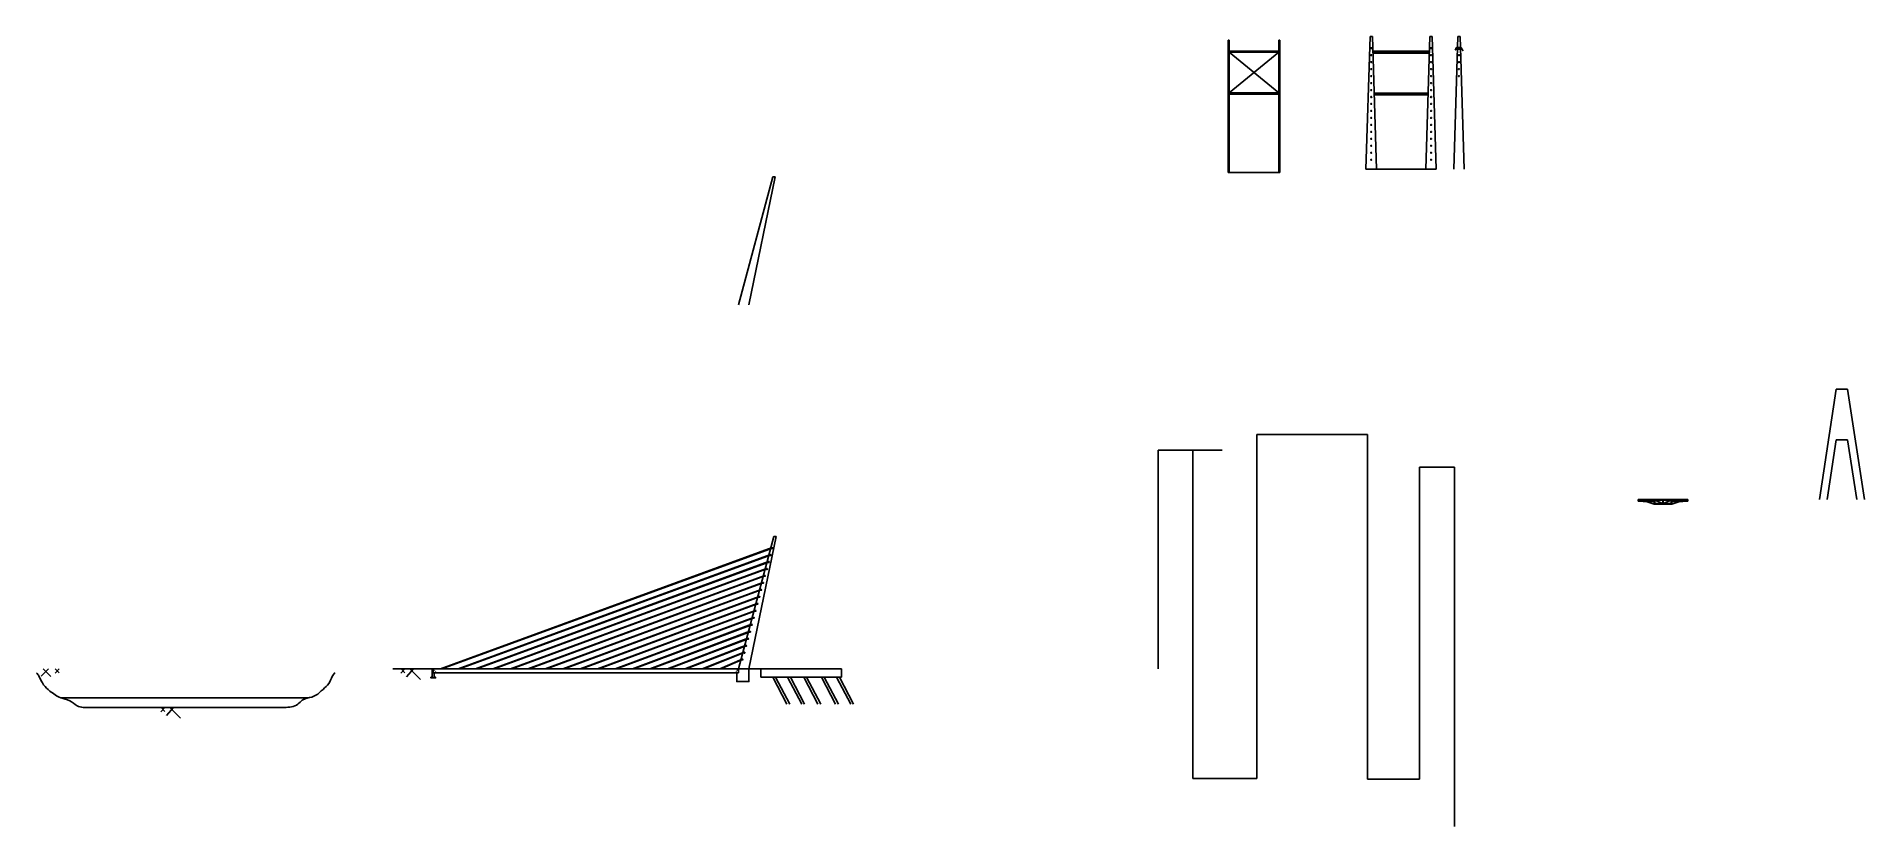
# Model space of a CAD drawing. Header units: feet. Extents: x 10 to 620286, y 10 to 604899.
# Drawn here: x 582543 to 620286, y 588587 to 604899 of the extents above; entities outside this region: 1.
import ezdxf

# ---------------------------------------------------------------- set-up
doc = ezdxf.new("R2010")
doc.units = ezdxf.units.FT
doc.header["$MEASUREMENT"] = 0
doc.linetypes.add('ACAD_ISO03W100', pattern=[30, 12, -18])
doc.linetypes.add('HIDDEN', pattern=[0.375, 0.25, -0.125])
pattern_1 = [(45, (0, 0), (-0.088388347648, 0.088388347648), [])]
pattern_2 = [(45, (48, -1e-10), (-0.088388347648, 0.088388347648), [])]

msp = doc.modelspace()

# ---------------------------------------------------------------- hatches: boundary and pattern name
h = msp.add_hatch()
h.set_pattern_fill('ANSI31', color=256)
h.set_pattern_definition(pattern_1)
h.paths.add_polyline_path([(615952, 595326), (615947, 595326), (615947, 595261), (615952, 595261)])
h = msp.add_hatch()
h.set_pattern_fill('ANSI31', color=256)
h.set_pattern_definition(pattern_1)
h.paths.add_polyline_path([(615971, 595250), (615971, 595244), (616122, 595244), (616122, 595250)])
h = msp.add_hatch()
h.set_pattern_fill('ANSI31', color=256)
h.set_pattern_definition(pattern_2)
h.paths.add_polyline_path([(616133, 595250), (616133, 595244), (616283, 595244), (616283, 595250)])
h = msp.add_hatch()
h.set_pattern_fill('ANSI31', color=256)
h.set_pattern_definition(pattern_2)
h.paths.add_polyline_path([(616303, 595261), (616307, 595261), (616307, 595326), (616303, 595326)])

# ---------------------------------------------------------------- linework, layer by layer
for p, q in [((607172, 604827), (607148, 604827)), ((607148, 604827), (607148, 602091)), ((607172, 602091), (607172, 604827)), ((608192, 602091), (608192, 604827)), ((608216, 604827), (608192, 604827)), ((608216, 602091), (608216, 604827)), ((609994, 602163), (610078, 604899)), ((610078, 604899), (610126, 604899)), ((610126, 604899), (610210, 602163)), ((611314, 604899), (611230, 602163)), ((611362, 604899), (611314, 604899)), ((611446, 602163), (611362, 604899)), ((611889, 604899), (611805, 602163)), ((611851, 604639), (611835, 604618)), ((611858, 604650), (611850, 604640)), ((611854, 604638), (611850, 604640)), ((611861, 604647), (611854, 604638)), ((611875, 604643), (611874, 604643)), ((611874, 604643), (611875, 604643)), ((611874, 604643), (611874, 604643)), ((611903, 604643), (611874, 604643)), ((611877, 604681), (611875, 604637)), ((611876, 604675), (611875, 604675)), ((611875, 604675), (611876, 604675)), ((611875, 604675), (611875, 604675)), ((611904, 604675), (611875, 604675)), ((611875, 604660), (611875, 604659)), ((611875, 604660), (611876, 604660)), ((611875, 604659), (611876, 604659)), ((611876, 604659), (611875, 604659)), ((611876, 604659), (611875, 604659)), ((611875, 604659), (611875, 604659)), ((611875, 604659), (611875, 604659)), ((611875, 604659), (611875, 604659)), ((611875, 604659), (611875, 604659)), ((611904, 604659), (611875, 604659)), ((611950, 604644), (611875, 604644)), ((611875, 604644), (611875, 604643)), ((611875, 604644), (611875, 604644)), ((611875, 604643), (611875, 604643)), ((611875, 604643), (611875, 604643)), ((611875, 604643), (611875, 604643)), ((611875, 604643), (611875, 604643)), ((611875, 604642), (611913, 604642)), ((611876, 604676), (611913, 604676)), ((611876, 604676), (611876, 604674)), ((611876, 604676), (611876, 604676)), ((611876, 604675), (611876, 604675)), ((611876, 604675), (611876, 604675)), ((611876, 604675), (611876, 604675)), ((611949, 604674), (611876, 604674)), ((611876, 604674), (611876, 604674)), ((611876, 604660), (611913, 604660)), ((611949, 604658), (611876, 604658)), ((611882, 604681), (611877, 604681)), ((611937, 604899), (611889, 604899)), ((611903, 604643), (611903, 604644)), ((611903, 604643), (611903, 604644)), ((611903, 604643), (611903, 604643)), ((611904, 604675), (611904, 604676)), ((611904, 604675), (611904, 604676)), ((611904, 604675), (611904, 604675)), ((611904, 604659), (611904, 604660)), ((611904, 604659), (611904, 604660)), ((611904, 604659), (611904, 604659)), ((611913, 604676), (611949, 604676)), ((611913, 604660), (611949, 604660)), ((611913, 604642), (611950, 604642)), ((611921, 604675), (611921, 604676)), ((611921, 604675), (611921, 604676)), ((611921, 604675), (611950, 604675)), ((611921, 604675), (611921, 604675)), ((611921, 604659), (611921, 604660)), ((611921, 604659), (611921, 604660)), ((611921, 604659), (611950, 604659)), ((611921, 604659), (611921, 604659)), ((611922, 604643), (611922, 604644)), ((611922, 604643), (611922, 604644)), ((611922, 604643), (611951, 604643)), ((611922, 604643), (611922, 604643)), ((612021, 602163), (611937, 604899)), ((611943, 604681), (611949, 604681)), ((611949, 604681), (611950, 604637)), ((611950, 604676), (611949, 604676)), ((611949, 604675), (611950, 604675)), ((611949, 604675), (611950, 604675)), ((611950, 604674), (611949, 604674)), ((611950, 604660), (611949, 604660)), ((611950, 604659), (611949, 604659)), ((611949, 604659), (611950, 604659)), ((611949, 604659), (611950, 604659)), ((611950, 604676), (611950, 604674)), ((611950, 604675), (611950, 604675)), ((611950, 604675), (611950, 604675)), ((611950, 604675), (611950, 604675)), ((611950, 604675), (611950, 604675)), ((611950, 604660), (611950, 604659)), ((611950, 604659), (611950, 604659)), ((611950, 604659), (611950, 604659)), ((611950, 604659), (611950, 604659)), ((611950, 604659), (611950, 604659)), ((611951, 604644), (611950, 604644)), ((611951, 604643), (611950, 604643)), ((611950, 604643), (611951, 604643)), ((611950, 604643), (611951, 604643)), ((611951, 604644), (611951, 604643)), ((611951, 604643), (611951, 604643)), ((611951, 604643), (611951, 604643)), ((611951, 604643), (611951, 604643)), ((611951, 604643), (611951, 604643)), ((611964, 604646), (611975, 604631)), ((611969, 604649), (611980, 604635)), ((607172, 604609), (607172, 604585)), ((608192, 604599), (607172, 604599)), ((607172, 604599), (607172, 604575)), ((607172, 602091), (607172, 604587)), ((607172, 604575), (608192, 604575)), ((607172, 604575), (608192, 603735)), ((607172, 603736), (608192, 604575)), ((608192, 604598), (608192, 604610)), ((608192, 604598), (608192, 604610)), ((608192, 604587), (608192, 604599)), ((610135, 604594), (611305, 604594)), ((610720, 604558), (610136, 604558)), ((611303, 604558), (610720, 604558)), ((611853, 604638), (611837, 604617)), ((611872, 604371), (611953, 604371)), ((611881, 604637), (611875, 604637)), ((611877, 604515), (611948, 604515)), ((611945, 604637), (611950, 604637)), ((611975, 604631), (611980, 604635)), ((611976, 604632), (612000, 604601)), ((611979, 604634), (612003, 604602)), ((608192, 603735), (607172, 603736)), ((607172, 603736), (607172, 603712)), ((607172, 603712), (608192, 603712)), ((608192, 603723), (608192, 603735)), ((608192, 602091), (608192, 603723)), ((610720, 603730), (610162, 603730)), ((610163, 603694), (611277, 603694)), ((611278, 603730), (610720, 603730)), ((597035, 599361), (597744, 602004)), ((597251, 599360), (597796, 602004)), ((597744, 602004), (597796, 602004)), ((607148, 602091), (607172, 602091)), ((607172, 602091), (608192, 602091)), ((608192, 602091), (608216, 602091)), ((610210, 602163), (609994, 602163)), ((610210, 602163), (611230, 602163)), ((611230, 602163), (611206, 602163)), ((611230, 602163), (611446, 602163)), ((611230, 602163), (611254, 602163)), ((619705, 597618), (619357, 595338)), ((619825, 597618), (619705, 597618)), ((619818, 597618), (619938, 597618)), ((619938, 597618), (620286, 595338)), ((605702, 591840), (605702, 596356)), ((605702, 596356), (607022, 596356)), ((607022, 596356), (606422, 596356)), ((606422, 596356), (606422, 589577)), ((607742, 589577), (607742, 596680)), ((607742, 596680), (610022, 596680)), ((610022, 596680), (610022, 589564)), ((619705, 596571), (619517, 595338)), ((619825, 596571), (619705, 596571)), ((619818, 596571), (619938, 596571)), ((619938, 596571), (620126, 595338)), ((611102, 589564), (611102, 596010)), ((611102, 596010), (611822, 596010)), ((611822, 596010), (611822, 588587)), ((615635, 595338), (615617, 595338)), ((615617, 595338), (615617, 595302)), ((615635, 595338), (615617, 595338)), ((615617, 595302), (615635, 595302)), ((615635, 595338), (616103, 595338)), ((615635, 595338), (615803, 595338)), ((615635, 595338), (615693, 595338)), ((615635, 595338), (615659, 595338)), ((615803, 595291), (615635, 595302)), ((615947, 595302), (615635, 595302)), ((615659, 595338), (616091, 595338)), ((615803, 595338), (615803, 595291)), ((616103, 595326), (615803, 595326)), ((615803, 595298), (615947, 595252)), ((615803, 595291), (615947, 595244)), ((615947, 595244), (615947, 595338)), ((615947, 595244), (615947, 595261)), ((615947, 595261), (615958, 595261)), ((615947, 595244), (615947, 595245)), ((615947, 595244), (615971, 595244)), ((615958, 595326), (616122, 595255)), ((615958, 595261), (615958, 595326)), ((615958, 595261), (615971, 595255)), ((615971, 595244), (615971, 595255)), ((616091, 595326), (616091, 595338)), ((616091, 595244), (616103, 595244)), ((616103, 595338), (616095, 595338)), ((616103, 595338), (616103, 595338)), ((616103, 595338), (616115, 595338)), ((616103, 595326), (616115, 595326)), ((616103, 595244), (616103, 595244)), ((616103, 595244), (616115, 595244)), ((616103, 595244), (616151, 595244)), ((616115, 595338), (616139, 595338)), ((616115, 595338), (616115, 595326)), ((616115, 595326), (616139, 595326)), ((616115, 595326), (616139, 595326)), ((616122, 595244), (616122, 595326)), ((616127, 595326), (616127, 595244)), ((616127, 595326), (616127, 595244)), ((616297, 595326), (616133, 595255)), ((616133, 595244), (616133, 595326)), ((616139, 595338), (616151, 595338)), ((616139, 595326), (616139, 595338)), ((616139, 595326), (616151, 595326)), ((616619, 595338), (616151, 595338)), ((616151, 595338), (616160, 595338)), ((616151, 595338), (616151, 595338)), ((616151, 595326), (616451, 595326)), ((616151, 595244), (616151, 595244)), ((616163, 595244), (616151, 595244)), ((616163, 595326), (616163, 595338)), ((616595, 595338), (616163, 595338)), ((616297, 595261), (616283, 595255)), ((616283, 595244), (616283, 595255)), ((616307, 595244), (616283, 595244)), ((616297, 595261), (616297, 595326)), ((616307, 595261), (616297, 595261)), ((616307, 595244), (616307, 595338)), ((616619, 595302), (616307, 595302)), ((616451, 595298), (616307, 595252)), ((616451, 595291), (616307, 595244)), ((616307, 595244), (616307, 595261)), ((616307, 595244), (616307, 595245)), ((616619, 595338), (616451, 595338)), ((616451, 595338), (616451, 595291)), ((616451, 595291), (616619, 595302)), ((616619, 595338), (616562, 595338)), ((616571, 595338), (616589, 595338)), ((616619, 595338), (616595, 595338)), ((616619, 595338), (616637, 595338)), ((616637, 595302), (616619, 595302)), ((616637, 595338), (616637, 595302)), ((597035, 591840), (597768, 594576)), ((597816, 594576), (597251, 591840)), ((597768, 594576), (597816, 594576)), ((597734, 594345), (590887, 591840)), ((597738, 594336), (590915, 591840)), ((597695, 594201), (591247, 591840)), ((597700, 594192), (591275, 591840)), ((597656, 594057), (591607, 591840)), ((597661, 594048), (591635, 591840)), ((597618, 593913), (591967, 591840)), ((597623, 593904), (591995, 591840)), ((597579, 593769), (592327, 591840)), ((597584, 593760), (592355, 591840)), ((597541, 593625), (592687, 591840)), ((597545, 593616), (592715, 591840)), ((597502, 593481), (593047, 591840)), ((597507, 593472), (593075, 591840)), ((597464, 593337), (593407, 591840)), ((597470, 593329), (593435, 591840)), ((597425, 593193), (593767, 591840)), ((597432, 593185), (593795, 591840)), ((597387, 593049), (594127, 591840)), ((597391, 593040), (594155, 591840)), ((597348, 592905), (594488, 591840)), ((597353, 592896), (594515, 591840)), ((597309, 592761), (594848, 591840)), ((597314, 592752), (594875, 591840)), ((597271, 592617), (595208, 591840)), ((597275, 592608), (595235, 591840)), ((597232, 592473), (595568, 591840)), ((597237, 592464), (595595, 591840)), ((597194, 592329), (595928, 591840)), ((597198, 592320), (595955, 591840)), ((597155, 592185), (596289, 591840)), ((582792, 591840), (582642, 591688)), ((582683, 591840), (582836, 591686)), ((583009, 591840), (582925, 591755)), ((582931, 591840), (583009, 591761)), ((590735, 591840), (589899, 591840)), ((590149, 591839), (590064, 591754)), ((590070, 591839), (590149, 591760)), ((590329, 591839), (590180, 591676)), ((590251, 591839), (590470, 591624)), ((590733, 591840), (590715, 591840)), ((590735, 591840), (597035, 591840)), ((590735, 591840), (590735, 591762)), ((590735, 591840), (597035, 591840)), ((597160, 592176), (596315, 591840)), ((597116, 592041), (596650, 591840)), ((597121, 592032), (596675, 591840)), ((597035, 591762), (597035, 591840)), ((597035, 591840), (597755, 591840)), ((597035, 591840), (597251, 591840)), ((597251, 591840), (597251, 591840)), ((597500, 591667), (597500, 591840)), ((599161, 591839), (599161, 591667)), ((590735, 591762), (597035, 591762)), ((597035, 591762), (597000, 591762)), ((597000, 591760), (597000, 591753)), ((599161, 591667), (597500, 591667)), ((598036, 591110), (597743, 591667)), ((598096, 591110), (597803, 591667)), ((598342, 591110), (598049, 591667)), ((598402, 591110), (598109, 591667)), ((598677, 591110), (598384, 591667)), ((598737, 591110), (598444, 591667)), ((599040, 591110), (598748, 591667)), ((599100, 591110), (598807, 591667)), ((599355, 591110), (599063, 591667)), ((599415, 591110), (599122, 591667)), ((583054, 591240), (588154, 591240)), ((587656, 591042), (583650, 591042)), ((585193, 591042), (585109, 590957)), ((585115, 591042), (585193, 590963)), ((585374, 591042), (585225, 590879)), ((585296, 591042), (585515, 590826)), ((606422, 589577), (607742, 589577)), ((610022, 589564), (611102, 589564)), ((10, 10), (6310, 10))]:
    msp.add_line(p, q)
at = {"linetype": 'HIDDEN'}
for p, q in [((610136, 604577), (611304, 604575)), ((610162, 603712), (611278, 603712))]:
    msp.add_line(p, q, dxfattribs=at)
at = {"linetype": 'ACAD_ISO03W100'}
for p, q in [((590799, 591762), (590735, 591840)), ((597035, 591840), (596962, 591762))]:
    msp.add_line(p, q, dxfattribs=at)
for points in [[(611877, 604678), (611850, 604657), (611850, 604650, 0.181922), (611853, 604643, 0.181922)], [(611856, 604641, 0.10647), (611860, 604640), (611875, 604640)], [(611949, 604678), (611975, 604657), (611975, 604650, -0.153726), (611973, 604644, -0.153726)], [(611968, 604640, -0.07873), (611965, 604640), (611950, 604640)]]:
    msp.add_lwpolyline(points, format="xyb")
msp.add_lwpolyline([(611853, 604643, 0.107081), (611856, 604641, 0.107081)], format="xyb", dxfattribs=at)
at = {"linetype": 'HIDDEN'}
msp.add_lwpolyline([(611973, 604644, -0.163021), (611968, 604640, -0.107081)], format="xyb", dxfattribs=at)
for points in [[(615635, 595302), (615635, 595302), (615635, 595327), (615716, 595327), (615716, 595338)], [(616619, 595302), (616619, 595302), (616619, 595327), (616538, 595327), (616538, 595338)], [(590751, 591760), (590735, 591760), (590733, 591760), (590733, 591840), (590715, 591840), (590715, 591753), (590715, 591668)], [(597000, 591760), (597035, 591760), (597037, 591760), (597037, 591840), (597251, 591840), (597251, 591753), (597251, 591580), (597000, 591580), (597000, 591753)], [(590751, 591668), (590781, 591668), (590781, 591656), (590685, 591656), (590685, 591668), (590715, 591668)], [(590751, 591668), (590751, 591760)]]:
    msp.add_lwpolyline(points)
for points in [[(615947, 595326), (615947, 595261), (615952, 595261), (615952, 595326)], [(616122, 595255), (615971, 595255), (615971, 595250), (616122, 595250)], [(615971, 595244), (616122, 595244), (616122, 595250), (615971, 595250)], [(616133, 595255), (616283, 595255), (616283, 595250), (616133, 595250)], [(616283, 595244), (616133, 595244), (616133, 595250), (616283, 595250)], [(616307, 595326), (616307, 595261), (616303, 595261), (616303, 595326)]]:
    msp.add_lwpolyline(points, close=True)
for centre, radius in [((610102, 604659), 10.3), ((611338, 604659), 10.3), ((611860, 604650), 1.15), ((611965, 604650), 1.72), ((610102, 604515), 10.3), ((610102, 604371), 10.3), ((611338, 604515), 10.3), ((611338, 604371), 10.3), ((611913, 604515), 10.3), ((611913, 604371), 10.3), ((610102, 604227), 10.3), ((610102, 604083), 10.3), ((610102, 603939), 10.3), ((611338, 604227), 10.3), ((611338, 604083), 10.3), ((611338, 603939), 10.3), ((611913, 604227), 10.3), ((611913, 604083), 10.3), ((610102, 603795), 10.3), ((610102, 603651), 10.3), ((610102, 603507), 10.3), ((611338, 603795), 10.3), ((611338, 603651), 10.3), ((611338, 603507), 10.3), ((610102, 603363), 10.3), ((610102, 603219), 10.3), ((611338, 603363), 10.3), ((611338, 603219), 10.3), ((610102, 603075), 10.3), ((610102, 602931), 10.3), ((610102, 602787), 10.3), ((611338, 603075), 10.3), ((611338, 602931), 10.3), ((611338, 602787), 10.3), ((610102, 602643), 10.3), ((610102, 602499), 10.3), ((611338, 602643), 10.3), ((611338, 602499), 10.3), ((610102, 602355), 10.3), ((611338, 602355), 10.3), ((597700, 594192), 10.3), ((597738, 594336), 10.3), ((597584, 593760), 10.3), ((597623, 593904), 10.3), ((597661, 594048), 10.3), ((597470, 593329), 10.3), ((597507, 593472), 10.3), ((597545, 593616), 10.3), ((597391, 593040), 10.3), ((597432, 593185), 10.3), ((597275, 592608), 10.3), ((597314, 592752), 10.3), ((597353, 592896), 10.3), ((597160, 592176), 10.3), ((597198, 592320), 10.3), ((597237, 592464), 10.3), ((597121, 592032), 10.3)]:
    msp.add_circle(centre, radius)
for centre, radius, start, end in [((611860, 604650), 4.18, 263.9433, 203.0469), ((611860, 604650), 2.89, 280.6601, 186.5286), ((611874, 604643), 0.0811, 90, 270), ((611875, 604675), 0.0811, 90, 270), ((611875, 604659), 0.0811, 90, 270), ((611950, 604675), 0.0811, 270, 90), ((611950, 604659), 0.0811, 270, 90), ((611951, 604643), 0.0811, 270, 90), ((611965, 604650), 6.27, 336.9531, 276.0567), ((611965, 604650), 4.33, 353.4714, 259.3399)]:
    msp.add_arc(centre, radius, start, end)
for centre, radius, start, end in [((611860, 604650), 4.18, 203.0469, 263.9433), ((611965, 604650), 6.27, 276.0567, 336.9531)]:
    msp.add_arc(centre, radius, start, end, dxfattribs=at)
for points, knots in [([(599161, 591839), (597758, 591839), (597397, 591839), (597035, 591840), (597035, 591840), (597035, 591840), (597035, 591840)], [0, 0, 0, 0, 1, 1, 1, 1.210173, 1.210173, 1.210173, 1.210173]), ([(583650, 591042), (583555, 591040), (583395, 591037), (583234, 591203), (583014, 591235), (582841, 591365), (582671, 591505), (582617, 591658), (582561, 591739), (582543, 591762)], [0, 0, 0, 0, 272.704663, 455.496696, 651.684023, 915.042459, 1094.581623, 1299.571482, 1388.255896, 1388.255896, 1388.255896, 1388.255896]), ([(588707, 591762), (588686, 591737), (588634, 591668), (588589, 591526), (588449, 591416), (588321, 591279), (588157, 591243), (588021, 591202), (587907, 591057), (587760, 591048), (587656, 591042)], [123.830923, 123.830923, 123.830923, 123.830923, 239.334796, 428.287698, 624.943517, 849.393746, 1068.263972, 1197.028206, 1337.239885, 1677.520943, 1677.520943, 1677.520943, 1677.520943])]:
    msp.add_open_spline(points, degree=3, knots=knots)
msp.add_point((590735, 591840))

doc.saveas('drawing.dxf')
